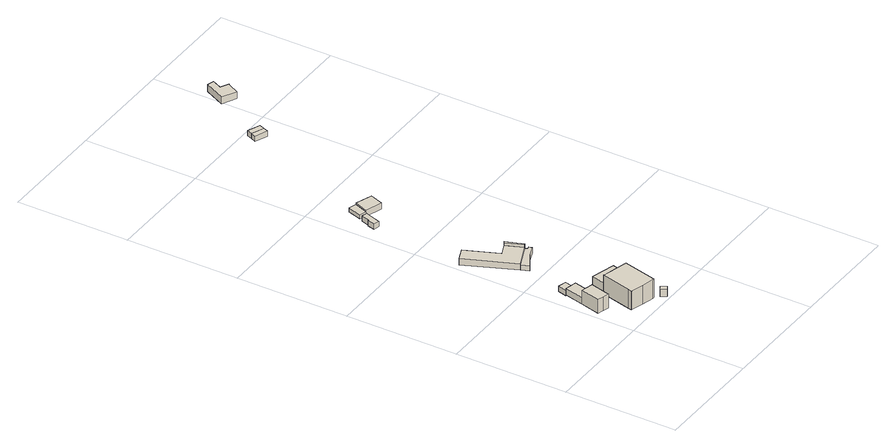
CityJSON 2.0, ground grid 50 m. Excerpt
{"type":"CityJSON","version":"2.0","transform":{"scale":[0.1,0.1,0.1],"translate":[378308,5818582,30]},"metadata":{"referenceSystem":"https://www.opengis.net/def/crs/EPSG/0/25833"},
"CityObjects":{
"building1":{"type":"Building","attributes":{"Gemeindeschluessel":"11000005","BezugspunktDach":"2200","function":"31001_3020","measuredHeight":7.16,"storeysAboveGround":2},"address":[{"country":"Germany","locality":"Berlin","thoroughfareNumber":"65 (2)","thoroughfareName":"Siemenswerderweg"}],"geometry":[{"type":"Solid","lod":"1","boundaries":[[[[0,1,2,3,4,5,6,7]],[[8,9,10,11,12,13,14,15]],[[8,15,7,6]],[[9,8,6,5]],[[10,9,5,4]],[[11,10,4,3]],[[12,11,3,2]],[[13,12,2,1]],[[14,13,1,0]],[[15,14,0,7]]]]}]},
"building2":{"type":"Building","attributes":{"Gemeindeschluessel":"11000005","BezugspunktDach":"2200","function":"31001_3020","measuredHeight":3.1,"storeysAboveGround":1},"address":[{"country":"Germany","locality":"Berlin","thoroughfareNumber":"65 (3)","thoroughfareName":"Siemenswerderweg"}],"geometry":[{"type":"Solid","lod":"1","boundaries":[[[[16,17,18,19,20,21]],[[22,23,24,25,10,8]],[[22,8,21,20]],[[23,22,20,19]],[[24,23,19,18]],[[25,24,18,17]],[[10,25,17,16]],[[8,10,16,21]]]]}]},
"building3":{"type":"Building","attributes":{"Gemeindeschluessel":"11000005","BezugspunktDach":"2200","function":"31001_2520","measuredHeight":2.51,"storeysAboveGround":1},"address":[{"country":"Germany","locality":"Berlin","thoroughfareNumber":"65 (4)","thoroughfareName":"Siemenswerderweg"}],"geometry":[{"type":"Solid","lod":"1","boundaries":[[[[26,27,28,29,30]],[[31,32,33,34,35]],[[31,35,30,29]],[[32,31,29,28]],[[33,32,28,27]],[[34,33,27,26]],[[35,34,26,30]]]]}]},
"building4":{"type":"Building","attributes":{"Gemeindeschluessel":"11000005","function":"31001_3020"},"address":[{"country":"Germany","locality":"Berlin","thoroughfareNumber":"65 (1)","thoroughfareName":"Siemenswerderweg"}],"children":["building4-1","building4-2"]},
"building4-1":{"type":"BuildingPart","attributes":{"BezugspunktDach":"2200","measuredHeight":10.69,"storeysAboveGround":2},"parents":["building4"],"geometry":[{"type":"MultiSurface","lod":"1","boundaries":[[[36,37,38,39,40,41,42,43,44,45,46]],[[47,48,49,50,51,52,53,54,55,56,57]],[[47,57,46,45]],[[48,47,45,44]],[[49,48,44,43]],[[58,59,43,42]],[[60,58,50,42,41]],[[52,51,41,40]],[[53,52,40,39]],[[54,53,39,38]],[[55,54,38,37]],[[56,55,37,36]],[[57,56,36,46]],[[50,49,59,58]],[[61,51,50,58,60]]]}]},
"building4-2":{"type":"BuildingPart","attributes":{"BezugspunktDach":"2200","measuredHeight":4.7,"storeysAboveGround":2},"parents":["building4"],"geometry":[{"type":"MultiSurface","lod":"1","boundaries":[[[60,62,63,59]],[[64,65,66,67]],[[64,67,59,63]],[[65,64,63,62]],[[66,65,62,60]],[[67,66,51,50,49]],[[49,50,58,59]],[[60,58,50,51]]]}]},
"building5":{"type":"Building","attributes":{"Gemeindeschluessel":"11000005","BezugspunktDach":"2200","function":"51009_1610","measuredHeight":3.59,"storeysAboveGround":0},"address":[{"country":"Germany","locality":"Berlin"}],"geometry":[{"type":"Solid","lod":"1","boundaries":[[[[68,69,70,71]],[[72,73,74,75]],[[72,75,71,70]],[[73,72,70,69]],[[74,73,69,68]],[[75,74,68,71]]]]}]},
"building6":{"type":"Building","attributes":{"Gemeindeschluessel":"11000005","BezugspunktDach":"2200","function":"31001_3210","measuredHeight":3.01,"storeysAboveGround":1},"address":[{"country":"Germany","locality":"Berlin","thoroughfareNumber":"63","thoroughfareName":"Siemenswerderweg"}],"geometry":[{"type":"Solid","lod":"1","boundaries":[[[[76,77,78,79,80,81,82,83,84,85]],[[86,87,88,89,90,91,92,93,94,95]],[[86,95,85,84]],[[87,86,84,83]],[[88,87,83,82]],[[89,88,82,81]],[[90,89,81,80]],[[91,90,80,79]],[[92,91,79,78]],[[93,92,78,77]],[[94,93,77,76]],[[95,94,76,85]]]]}]},
"building7":{"type":"Building","attributes":{"Gemeindeschluessel":"11000005","BezugspunktDach":"2200","function":"31001_3210","measuredHeight":2.52,"storeysAboveGround":1},"address":[{"country":"Germany","locality":"Berlin","thoroughfareNumber":"63 (1)","thoroughfareName":"Siemenswerderweg"}],"geometry":[{"type":"Solid","lod":"1","boundaries":[[[[96,97,98,99,100,101,102,103]],[[93,92,104,105,106,107,108,94]],[[93,94,103,102]],[[92,93,102,101]],[[104,92,101,100]],[[105,104,100,99]],[[106,105,99,98]],[[107,106,98,97]],[[108,107,97,96]],[[94,108,96,103]]]]}]},
"building8":{"type":"Building","attributes":{"Gemeindeschluessel":"11000005","BezugspunktDach":"2200","function":"51009_1610","measuredHeight":4.21,"storeysAboveGround":0},"address":[{"country":"Germany","locality":"Berlin"}],"geometry":[{"type":"Solid","lod":"1","boundaries":[[[[109,110,111,112,113,114]],[[115,116,91,90,89,88]],[[115,88,114,113]],[[116,115,113,112]],[[91,116,112,111]],[[90,91,111,110]],[[89,90,110,109]],[[88,89,109,114]]]]}]},
"building9":{"type":"Building","attributes":{"Gemeindeschluessel":"11000005","BezugspunktDach":"2200","function":"31001_3210","measuredHeight":2.43,"storeysAboveGround":1},"address":[{"country":"Germany","locality":"Berlin","thoroughfareNumber":"63 (2)","thoroughfareName":"Siemenswerderweg"}],"geometry":[{"type":"Solid","lod":"1","boundaries":[[[[117,118,119,120,121,122,123,124]],[[125,126,127,128,129,130,131,132]],[[125,132,124,123]],[[126,125,123,122]],[[127,126,122,121]],[[128,127,121,120]],[[129,128,120,119]],[[130,129,119,118]],[[131,130,118,117]],[[132,131,117,124]]]]}]},
"building10":{"type":"Building","attributes":{"Gemeindeschluessel":"11000005","BezugspunktDach":"2200","function":"31001_3210","measuredHeight":1.92,"storeysAboveGround":1},"address":[{"country":"Germany","locality":"Berlin","thoroughfareNumber":"61 (1)","thoroughfareName":"Siemenswerderweg"}],"geometry":[{"type":"Solid","lod":"1","boundaries":[[[[133,134,135,136]],[[137,138,139,140]],[[137,140,136,135]],[[138,137,135,134]],[[139,138,134,133]],[[140,139,133,136]]]]}]},
"building11":{"type":"Building","attributes":{"Gemeindeschluessel":"11000005","BezugspunktDach":"2200","function":"31001_3210","measuredHeight":3.15,"storeysAboveGround":1},"address":[{"country":"Germany","locality":"Berlin","thoroughfareNumber":"61","thoroughfareName":"Siemenswerderweg"}],"geometry":[{"type":"Solid","lod":"1","boundaries":[[[[141,142,143,144,145]],[[146,147,148,149,150]],[[146,150,145,144]],[[147,146,144,143]],[[148,147,143,142]],[[149,148,142,141]],[[150,149,141,145]]]]}]},
"building12":{"type":"Building","attributes":{"Gemeindeschluessel":"11000005","BezugspunktDach":"2200","function":"51009_1610","measuredHeight":2.35,"storeysAboveGround":0},"address":[{"country":"Germany","locality":"Berlin"}],"geometry":[{"type":"Solid","lod":"1","boundaries":[[[[151,152,153,154]],[[155,156,157,158]],[[155,158,154,153]],[[156,155,153,152]],[[157,156,152,151]],[[158,157,151,154]]]]}]},
"building13":{"type":"Building","attributes":{"Gemeindeschluessel":"11000005","BezugspunktDach":"2200","function":"31001_2050","measuredHeight":2.36,"storeysAboveGround":1},"address":[{"country":"Germany","locality":"Berlin","thoroughfareNumber":"61 (3)","thoroughfareName":"Siemenswerderweg"}],"geometry":[{"type":"Solid","lod":"1","boundaries":[[[[152,159,160,153]],[[161,162,156,155]],[[161,155,153,160]],[[162,161,160,159]],[[156,162,159,152]],[[155,156,152,153]]]]}]},
"building14":{"type":"Building","attributes":{"Gemeindeschluessel":"11000005","BezugspunktDach":"2200","function":"31001_3210","measuredHeight":3.2,"storeysAboveGround":1},"address":[{"country":"Germany","locality":"Berlin","thoroughfareNumber":"59","thoroughfareName":"Siemenswerderweg"}],"geometry":[{"type":"Solid","lod":"1","boundaries":[[[[163,164,165,166,167,168,169]],[[170,171,172,173,174,175,176]],[[170,176,169,168]],[[171,170,168,167]],[[172,171,167,166]],[[173,172,166,165]],[[174,173,165,164]],[[175,174,164,163]],[[176,175,163,169]]]]}]}
},
"vertices":[
[37,161,85],[64,154,85],[64,157,85],[86,242,85],[82,243,85],[59,249,85],[32,256,85],[10,168,85],[32,256,21],[59,249,21],[82,243,21],[86,242,21],[64,157,21],[64,154,21],[37,161,21],[10,168,21],
[82,243,52],[103,328,52],[90,332,52],[90,331,52],[53,340,52],[32,256,52],[53,340,21],[90,331,21],[90,332,21],[103,328,21],
[90,331,42],[90,332,42],[100,372,42],[64,381,42],[53,340,42],[64,381,17],[100,372,17],[90,332,17],[90,331,17],[53,340,17],
[111,75,101],[166,60,101],[220,46,101],[225,45,101],[262,196,101],[257,197,101],[204,211,101],[150,225,101],[145,227,101],[111,91,101],[107,76,101],[111,91,14],[145,227,14],[150,225,14],[204,211,14],[257,197,14],[262,196,14],[225,45,14],[220,46,14],[166,60,14],[111,75,14],[107,76,14],[204,211,60],[150,225,60],[257,197,60],[257,197,31],
[273,261,60],[166,289,60],[166,289,13],[273,261,13],[257,197,13],[150,225,13],
[259,6,50],[272,14,50],[257,38,50],[244,30,50],[257,38,14],[272,14,14],[259,6,14],[244,30,14],
[127,595,34],[230,639,34],[233,640,34],[235,641,34],[234,643,34],[232,642,34],[201,716,34],[150,694,34],[88,840,34],[33,817,34],[88,840,4],[150,694,4],[201,716,4],[232,642,4],[234,643,4],[235,641,4],[233,640,4],[230,639,4],[127,595,4],[33,817,4],
[141,560,29],[205,598,29],[254,617,29],[247,633,29],[238,629,29],[233,640,29],[230,639,29],[127,595,29],[238,629,4],[247,633,4],[254,617,4],[205,598,4],[141,560,4],
[232,642,46],[234,643,46],[235,641,46],[239,643,46],[210,720,46],[201,716,46],[210,720,4],[239,643,4],
[89,1217,32],[107,1271,32],[113,1287,32],[91,1293,32],[88,1294,32],[76,1257,32],[72,1256,32],[64,1223,32],[72,1256,8],[76,1257,8],[88,1294,8],[91,1293,8],[113,1287,8],[107,1271,8],[89,1217,8],[64,1223,8],
[128,1299,25],[151,1361,25],[118,1372,25],[99,1310,25],[118,1372,6],[151,1361,6],[128,1299,6],[99,1310,6],
[203,1275,32],[214,1305,32],[225,1335,32],[151,1361,32],[128,1299,32],[151,1361,4],[225,1335,4],[214,1305,4],[203,1275,4],[128,1299,4],
[396,1915,30],[406,1938,30],[350,1960,30],[341,1938,30],[350,1960,6],[406,1938,6],[396,1915,6],[341,1938,6],
[415,1961,30],[359,1983,30],[359,1983,6],[415,1961,6],
[553,2151,40],[577,2198,40],[581,2206,40],[546,2224,40],[566,2266,40],[535,2275,40],[490,2183,40],[535,2275,8],[566,2266,8],[546,2224,8],[581,2206,8],[577,2198,8],[553,2151,8],[490,2183,8]
]}
